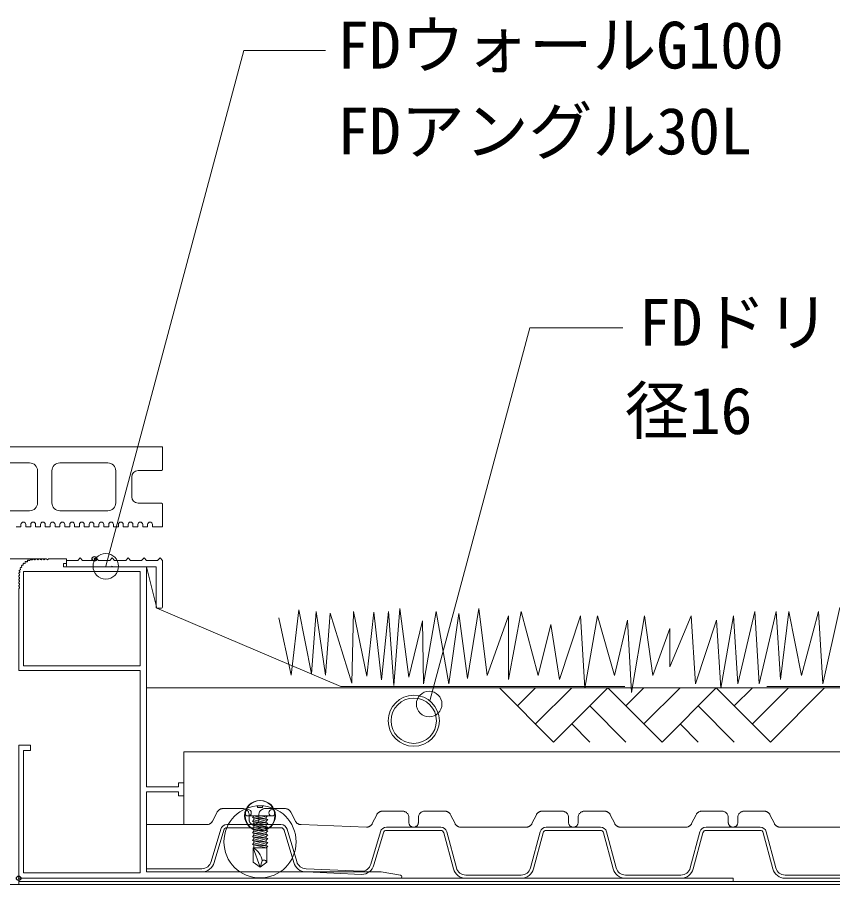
# Model space of a CAD drawing. Units: millimetres, scale not verified. Extents: x -1485 to 1485, y -1050 to 1050.
# Drawn here: x -354.2 to -98.9, y -349.2 to -77.8 of the extents above; entities that cross this region are included whole.
import ezdxf
from ezdxf.enums import TextEntityAlignment as Align

# ---------------------------------------------------------------- set-up
doc = ezdxf.new("R2010")
doc.units = ezdxf.units.MM
doc.header["$LTSCALE"] = 7
doc.header["$PDMODE"] = 32
doc.header["$PDSIZE"] = 1.4
doc.linetypes.add('USER1', pattern=[19.05, 12.7, -6.35])
for name, color, linetype, lineweight in [('0-0_0', 6, 'Continuous', 18), ('0-4_BOUSUI', 1, 'Continuous', 18), ('0-5_KANAMONO', 4, 'Continuous', 18), ('0-6_MOJI', 7, 'Continuous', 18), ('0-7_ecom', 7, 'Continuous', 18), ('0-8_GREEN', 3, 'Continuous', 18), ('0-9_FD-L', 4, 'Continuous', 18), ('0-B_00KANAMONO', 5, 'Continuous', 18), ('1-4_deck', 7, 'Continuous', 18)]:
    doc.layers.add(name, color=color, linetype=linetype, lineweight=lineweight)
doc.layers.add('0-1_DEFPOINTS', color=7, linetype='Continuous')
doc.layers.add('0-A_255', color=7, linetype='Continuous')
doc.styles.add('ＭＳ ゴシック', font='')
doc.styles.get('ＭＳ ゴシック').set_extended_font_data('MS Gothic')

# ---------------------------------------------------------------- blocks, each defined once
blk = doc.blocks.new('_Dot')
at = {"layer": '0-0_0', "color": 7, "lineweight": 9}
for p, q in [((-0.5, 0), (-1, 0)), ((0.25, 0), (-0.25, 0))]:
    blk.add_line(p, q, dxfattribs=at)
blk.add_circle((0, 0), 0.25, dxfattribs=at)
blk = doc.blocks.new('D4')
at = {"layer": '0-1_DEFPOINTS'}
for p in [(1102.554, 802.786), (1154.924, 802.786), (1131.224, 702.786)]:
    blk.add_point(p, dxfattribs=at)
at = {"layer": '0-6_MOJI', "lineweight": 9}
for p, q in [((1139.924, 802.786), (1092.554, 802.786)), ((1102.554, 710.786), (1102.554, 794.786)), ((1116.224, 702.786), (1092.554, 702.786))]:
    blk.add_line(p, q, dxfattribs=at)
at = {"layer": '0-6_MOJI', "xscale": 8, "yscale": 8}
for p, rotation in [((1102.554, 802.786), 90), ((1102.554, 702.786), 270)]:
    blk.add_blockref('_Dot', p, dxfattribs=dict(at, rotation=rotation))
at = {"layer": '0-6_MOJI', "style": 'ＭＳ ゴシック'}
blk.add_text('100', height=14.66, rotation=90, dxfattribs=at).set_placement((1102.054, 737.786), align=Align.BOTTOM_LEFT)
blk = doc.blocks.new('1')
at = {"layer": '0-B_00KANAMONO'}
for p, q in [((750.963, 225.648), (751.025, 225.49)), ((751.324, 225.917), (751.154, 225.921)), ((751.491, 226.323), (751.524, 226.156)), ((751.893, 226.525), (751.726, 226.558)), ((752.129, 226.895), (752.132, 226.725)), ((752.559, 227.024), (752.401, 227.086)), ((752.855, 227.348), (752.829, 227.18)), ((753.302, 227.401), (753.157, 227.489)), ((753.65, 227.668), (753.595, 227.507)), ((754.099, 227.642), (753.971, 227.754)), ((754.488, 227.846), (754.406, 227.696)), ((754.926, 227.742), (754.819, 227.875)), ((755.452, 227.92), (755.211, 227.715)), ((755.952, 227.715), (755.711, 227.92)), ((756.452, 227.92), (756.211, 227.715)), ((756.952, 227.715), (756.711, 227.92)), ((757.452, 227.92), (757.211, 227.715)), ((757.952, 227.715), (757.711, 227.92)), ((758.452, 227.92), (758.211, 227.715)), ((758.952, 227.715), (758.711, 227.92)), ((759.452, 227.92), (759.211, 227.715)), ((750.334, 222.838), (750.129, 222.597)), ((750.174, 223.23), (750.307, 223.123)), ((750.353, 223.643), (750.203, 223.561)), ((750.295, 224.078), (750.407, 223.95)), ((750.542, 224.454), (750.381, 224.399)), ((750.56, 224.893), (750.648, 224.747)), ((750.869, 225.22), (750.701, 225.194)), ((750.129, 222.338), (750.334, 222.097)), ((750.334, 221.838), (750.129, 221.597)), ((750.129, 221.338), (750.334, 221.097)), ((750.334, 220.838), (750.129, 220.597)), ((750.129, 220.338), (750.334, 220.097)), ((750.334, 219.838), (750.129, 219.597)), ((750.129, 219.338), (750.334, 219.097)), ((750.334, 218.838), (750.129, 218.597)), ((750.082, 127.967), (869.582, 127.967))]:
    blk.add_line(p, q, dxfattribs=at)
for points in [[(869.663, 128.961), (863.582, 129.967), (790.082, 129.967), (790.082, 155.067), (800.082, 155.067), (800.082, 153.817), (801.782, 153.817), (801.782, 157.817), (800.082, 157.817), (800.082, 156.567), (790.082, 156.567), (790.082, 225.467), (764.082, 225.467), (764.082, 226.467), (765.082, 226.467), (765.082, 227.967), (759.582, 227.967)], [(750.082, 218.467), (750.082, 192.967), (788.082, 192.967), (788.082, 129.667), (751.582, 129.667), (751.582, 167.967), (753.782, 167.967), (753.782, 169.667), (750.082, 169.667), (750.082, 127.967)]]:
    blk.add_lwpolyline(points, dxfattribs=at)
blk.add_lwpolyline([(751.582, 223.967), (788.082, 223.967), (788.082, 194.467), (751.582, 194.467)], close=True, dxfattribs=at)
for centre, radius, start, end in [((750.838, 225.417), 0.2, 278.84705, 21.15295), ((751.15, 225.721), 0.2, 88.84705, 201.15295), ((751.328, 226.117), 0.2, 268.84705, 11.15295), ((751.688, 226.362), 0.2, 78.84705, 191.15295), ((751.932, 226.721), 0.2, 258.84705, 1.15295), ((752.328, 226.899), 0.2, 68.84705, 181.15295), ((752.632, 227.211), 0.2, 248.84705, 351.15295), ((753.053, 227.318), 0.2, 58.84705, 171.15295), ((753.406, 227.572), 0.2, 238.84705, 341.15295), ((753.839, 227.604), 0.2, 48.84705, 161.15295), ((754.231, 227.793), 0.2, 228.84705, 331.15295), ((754.663, 227.749), 0.2, 38.84705, 151.15295), ((755.082, 227.867), 0.2, 218.84705, 310.36125), ((755.582, 227.767), 0.2, 49.63875, 130.36125), ((756.082, 227.867), 0.2, 229.63875, 310.36125), ((756.582, 227.767), 0.2, 49.63875, 130.36125), ((757.082, 227.867), 0.2, 229.63875, 310.36125), ((757.582, 227.767), 0.2, 49.63875, 130.36125), ((758.082, 227.867), 0.2, 229.63875, 310.36125), ((758.582, 227.767), 0.2, 49.63875, 130.36125), ((759.082, 227.867), 0.2, 229.63875, 310.36125), ((759.582, 227.767), 0.2, 90, 130.36125), ((750.282, 222.467), 0.2, 139.63875, 220.36125), ((750.3, 223.386), 0.2, 118.84705, 231.15295), ((750.445, 224.21), 0.2, 108.84705, 221.15295), ((750.182, 222.967), 0.2, 319.63875, 51.15295), ((750.256, 223.818), 0.2, 298.84705, 41.15295), ((750.731, 224.996), 0.2, 98.84705, 211.15295), ((750.477, 224.643), 0.2, 288.84705, 31.15295), ((750.282, 221.467), 0.2, 139.63875, 220.36125), ((750.282, 220.467), 0.2, 139.63875, 220.36125), ((750.182, 221.967), 0.2, 319.63875, 40.36125), ((750.182, 220.967), 0.2, 319.63875, 40.36125), ((750.182, 219.967), 0.2, 319.63875, 40.36125), ((750.282, 219.467), 0.2, 139.63875, 220.36125), ((750.282, 218.467), 0.2, 139.63875, 180), ((750.182, 218.967), 0.2, 319.63875, 40.36125), ((869.582, 128.467), 0.5, 270, 80.60091)]:
    blk.add_arc(centre, radius, start, end, dxfattribs=at)
blk = doc.blocks.new('j')
at = {"layer": '0-5_KANAMONO'}
for p, q in [((1304.321, 782), (1296.821, 782)), ((1298.171, 781.5), (1298.671, 782)), ((1302.971, 780.9), (1298.671, 782)), ((1302.471, 781.6), (1300.908, 782)), ((1302.471, 781.6), (1302.871, 782)), ((1302.471, 780.4), (1298.171, 781.5)), ((1302.971, 780.9), (1298.171, 781.5)), ((1298.171, 780.3), (1298.671, 780.8)), ((1302.971, 779.7), (1298.171, 780.3)), ((1302.471, 779.2), (1298.171, 780.3)), ((1298.171, 779.1), (1298.671, 779.6)), ((1302.971, 778.5), (1298.171, 779.1)), ((1302.471, 778), (1298.171, 779.1)), ((1298.671, 781.372), (1298.671, 780.8)), ((1302.971, 779.7), (1298.671, 780.8)), ((1298.671, 780.172), (1298.671, 779.6)), ((1302.971, 778.5), (1298.671, 779.6)), ((1302.471, 781.6), (1302.471, 781.028)), ((1302.471, 780.4), (1302.971, 780.9)), ((1302.471, 780.4), (1302.471, 779.828)), ((1302.471, 779.2), (1302.971, 779.7)), ((1302.471, 779.2), (1302.471, 778.628)), ((1298.171, 777.9), (1298.671, 778.4)), ((1302.971, 777.3), (1298.171, 777.9)), ((1302.471, 776.8), (1298.171, 777.9)), ((1298.171, 776.7), (1298.671, 777.2)), ((1302.971, 776.1), (1298.171, 776.7)), ((1302.471, 775.6), (1298.171, 776.7)), ((1298.671, 778.972), (1298.671, 778.4)), ((1302.971, 777.3), (1298.671, 778.4)), ((1298.671, 777.772), (1298.671, 777.2)), ((1302.971, 776.1), (1298.671, 777.2)), ((1298.671, 776.572), (1298.671, 776)), ((1302.471, 778), (1302.971, 778.5)), ((1302.471, 778), (1302.471, 777.428)), ((1302.471, 776.8), (1302.971, 777.3)), ((1302.471, 776.8), (1302.471, 776.228)), ((1298.171, 775.5), (1298.671, 776)), ((1302.971, 774.9), (1298.171, 775.5)), ((1302.471, 774.4), (1298.171, 775.5)), ((1298.171, 774.3), (1298.671, 774.8)), ((1302.971, 773.7), (1298.171, 774.3)), ((1302.471, 773.2), (1298.171, 774.3)), ((1302.971, 774.9), (1298.671, 776)), ((1298.671, 775.372), (1298.671, 774.8)), ((1302.971, 773.7), (1298.671, 774.8)), ((1298.671, 774.172), (1298.671, 773.6)), ((1302.471, 775.6), (1302.971, 776.1)), ((1302.471, 775.6), (1302.471, 775.028)), ((1302.471, 774.4), (1302.971, 774.9)), ((1302.471, 774.4), (1302.471, 773.828)), ((1302.471, 773.2), (1302.971, 773.7)), ((1298.171, 773.1), (1298.671, 773.6)), ((1302.971, 772.5), (1298.171, 773.1)), ((1302.471, 772), (1298.171, 773.1)), ((1300.571, 766), (1298.421, 772)), ((1298.421, 767.505), (1298.421, 772)), ((1298.421, 772), (1302.721, 772)), ((1302.971, 772.5), (1298.671, 773.6)), ((1298.671, 772.972), (1298.671, 772)), ((1302.471, 773.2), (1302.471, 772.628)), ((1302.471, 772), (1302.971, 772.5)), ((1302.721, 767.505), (1302.721, 772)), ((1300.571, 766), (1298.421, 767.505)), ((1300.571, 766), (1301.206, 768.005)), ((1300.571, 766), (1302.721, 767.505))]:
    blk.add_line(p, q, dxfattribs=at)
blk.add_lwpolyline([(1299.821, 785.175), (1299.821, 784.675), (1301.321, 784.675), (1301.321, 785.175)], dxfattribs=at)
for centre, radius in [((1300.571, 773.904), 11.296), ((1300.571, 773.904), 11.296), ((1300.481, 782.076), 4.75), ((1300.662, 782.076), 4.75), ((1296.821, 783), 1), ((1304.321, 783), 1)]:
    blk.add_circle(centre, radius, dxfattribs=at)
for centre, radius, start, end in [((1295.877, 767.258), 5.381, 7.98368, 61.7858), ((1301.778, 767.191), 0.995, 18.41711, 125.05239)]:
    blk.add_arc(centre, radius, start, end, dxfattribs=at)

msp = doc.modelspace()

# ---------------------------------------------------------------- linework, layer by layer
at = {"layer": '0-4_BOUSUI'}
for p, q in [((759.924, -349.214), (-903.726, -349.214)), ((-353.776, -349.214), (-353.776, -348.214)), ((759.924, -348.214), (-353.776, -348.214)), ((759.924, -349.214), (-353.776, -349.214))]:
    msp.add_line(p, q, dxfattribs=at)
msp.add_lwpolyline([(-353.776, -348.214), (-130.076, -348.214), (-130.076, -347.214), (-353.776, -347.214)], close=True, dxfattribs=at)
at = {"layer": '0-5_KANAMONO'}
for p, q in [((-338.776, -249.414), (-338.776, -247.714)), ((-309.076, -262.714), (-310.476, -262.714))]:
    msp.add_line(p, q, dxfattribs=at)
for points in [[(-338.776, -247.714), (-335.276, -247.714), (-334.526, -246.914), (-333.776, -247.714), (-330.276, -247.714), (-329.526, -246.914), (-328.776, -247.714), (-325.276, -247.714), (-324.526, -246.914), (-323.776, -247.714), (-320.276, -247.714), (-319.526, -246.914), (-318.776, -247.714), (-315.276, -247.714), (-314.526, -246.914), (-313.776, -247.714), (-310.276, -247.714), (-309.526, -246.914), (-308.776, -247.714), (-308.776, -262.414)], [(-310.776, -262.414), (-310.776, -249.714), (-324.363, -249.714), (-324.526, -249.564), (-324.671, -249.714), (-338.476, -249.714)]]:
    msp.add_lwpolyline(points, dxfattribs=at)
for centre, start, end in [((-338.476, -249.414), 180, 270), ((-310.476, -262.414), 180, 270), ((-309.076, -262.414), 270, 0)]:
    msp.add_arc(centre, 0.3, start, end, dxfattribs=at)
at = {"layer": '0-6_MOJI'}
for p, q in [((-326.508, -249.575), (-283.262, -88.18)), ((-283.262, -88.18), (-257.679, -88.18)), ((-225.002, -291.729), (-193.71, -174.945)), ((-193.71, -174.945), (-164.632, -174.945))]:
    msp.add_line(p, q, dxfattribs=at)
for centre in [(-326.508, -249.575), (-225.261, -292.696)]:
    msp.add_circle(centre, 4, dxfattribs=at)
at = {"layer": '0-7_ecom', "lineweight": 9}
for p, q in [((759.924, -287.614), (-313.776, -287.614)), ((-203.259, -287.614), (-186.289, -304.584)), ((-191.945, -287.614), (-197.602, -293.271)), ((-180.632, -287.614), (-191.945, -298.928)), ((-169.318, -287.614), (-186.289, -304.584)), ((-169.318, -287.614), (-152.348, -304.584)), ((-158.005, -287.614), (-163.661, -293.271)), ((-146.691, -287.614), (-158.005, -298.928)), ((-135.377, -287.614), (-152.348, -304.584)), ((-135.377, -287.614), (-118.406, -304.584)), ((-124.063, -287.614), (-129.72, -293.271)), ((-112.749, -287.614), (-124.063, -298.928)), ((-101.436, -287.614), (-118.406, -304.584)), ((-174.975, -293.271), (-163.661, -304.584)), ((-141.033, -293.271), (-129.72, -304.584)), ((-180.632, -298.928), (-174.975, -304.584)), ((-146.69, -298.928), (-141.033, -304.584))]:
    msp.add_line(p, q, dxfattribs=at)
at = {"layer": '0-7_ecom', "color": 8}
for p, q in [((125.121, -307.614), (-302.076, -307.614)), ((-302.076, -307.614), (-302.076, -330.414))]:
    msp.add_line(p, q, dxfattribs=at)
at = {"layer": '0-7_ecom', "color": 3, "linetype": 'USER1'}
msp.add_lwpolyline([(-313.776, -249.714), (-310.476, -262.714), (-252.921, -287.214), (636.317, -287.214)], dxfattribs=at)
at = {"layer": '0-7_ecom', "color": 4}
for radius in [8, 7.1]:
    msp.add_circle((-230.076, -297.914), radius, dxfattribs=at)
at = {"layer": '0-8_GREEN'}
for points in [[(-272.364, -265.659), (-268.464, -283.695), (-266.027, -263.221), (-262.127, -283.208), (-260.665, -263.709), (-257.74, -283.695), (-256.277, -264.196), (-249.453, -286.133), (-248.965, -263.709), (-244.821, -283.939), (-242.628, -263.952), (-240.19, -285.158), (-237.997, -263.709), (-236.291, -286.864), (-234.403, -262.737), (-231.66, -284.295), (-227.348, -266.656), (-227.074, -286.379), (-223.082, -263.76), (-219.091, -286.379), (-215.981, -264.305), (-213.237, -284.687), (-209.709, -262.737), (-207.116, -283.718), (-200.463, -265.091), (-200.463, -285.048), (-196.472, -263.76), (-191.15, -283.718), (-187.158, -267.752), (-184.497, -285.048), (-177.845, -265.091), (-176.514, -287.709), (-172.522, -265.091), (-167.2, -283.718), (-163.209, -266.421), (-161.878, -289.04), (-157.887, -265.091), (-155.226, -283.718), (-149.904, -269.082), (-149.904, -281.057)], [(-149.904, -281.057), (-143.251, -265.091), (-141.92, -286.379), (-135.268, -266.421), (-133.937, -287.709), (-129.946, -265.091), (-128.615, -286.379), (-123.293, -263.76), (-121.963, -286.379), (-116.641, -263.76), (-115.31, -285.048), (-112.649, -263.76), (-108.657, -283.718), (-103.335, -263.76), (-102.005, -286.379), (-96.683, -262.43)]]:
    msp.add_lwpolyline(points, dxfattribs=at)
at = {"layer": '0-9_FD-L', "linetype": 'USER1'}
for p, q in [((-289.888, -325.414), (-283.621, -325.414)), ((-276.621, -325.414), (-270.354, -325.414)), ((-293.082, -329.312), (-291.675, -326.515)), ((-281.621, -327.414), (-281.621, -328.914)), ((-278.621, -328.914), (-278.621, -327.414)), ((-268.567, -326.515), (-267.16, -329.312)), ((-243.082, -330.112), (-241.675, -327.315)), ((-239.888, -326.214), (-233.621, -326.214)), ((-231.621, -328.214), (-231.621, -329.714)), ((-228.621, -329.714), (-228.621, -328.214)), ((-226.621, -326.214), (-220.354, -326.214)), ((-218.567, -327.315), (-217.16, -330.112)), ((-193.082, -330.112), (-191.675, -327.315)), ((-189.888, -326.214), (-183.621, -326.214)), ((-181.621, -328.214), (-181.621, -329.714)), ((-178.621, -329.714), (-178.621, -328.214)), ((-176.621, -326.214), (-170.354, -326.214)), ((-168.567, -327.315), (-167.16, -330.112)), ((-143.082, -330.112), (-141.675, -327.315)), ((-139.888, -326.214), (-133.621, -326.214)), ((-131.621, -328.214), (-131.621, -329.714)), ((-128.621, -329.714), (-128.621, -328.214)), ((-126.621, -326.214), (-120.354, -326.214)), ((-118.567, -327.315), (-117.16, -330.112)), ((-313.776, -330.414), (-294.868, -330.414)), ((-265.373, -330.414), (-244.868, -331.214)), ((-215.373, -331.214), (-194.868, -331.214)), ((-165.373, -331.214), (-144.868, -331.214)), ((-115.373, -331.214), (-94.868, -331.214))]:
    msp.add_line(p, q, dxfattribs=at)
at = {"layer": '0-9_FD-L'}
for p, q in [((-288.584, -330.414), (-271.657, -330.414)), ((-293.527, -341.987), (-290.517, -331.899)), ((-289.55, -332.156), (-292.561, -342.244)), ((-271.657, -331.414), (-288.584, -331.414)), ((-267.681, -342.244), (-270.691, -332.156)), ((-269.725, -331.899), (-266.715, -341.987)), ((-243.527, -342.787), (-240.517, -332.699)), ((-239.55, -332.956), (-242.561, -343.044)), ((-238.584, -331.214), (-221.657, -331.214)), ((-221.657, -332.214), (-238.584, -332.214)), ((-217.681, -344.244), (-220.691, -332.956)), ((-219.725, -332.699), (-216.715, -343.987)), ((-193.527, -343.987), (-190.517, -332.699)), ((-189.55, -332.956), (-192.561, -344.244)), ((-188.584, -331.214), (-171.657, -331.214)), ((-171.657, -332.214), (-188.584, -332.214)), ((-167.681, -344.244), (-170.691, -332.956)), ((-169.725, -332.699), (-166.715, -343.987)), ((-143.527, -343.987), (-140.517, -332.699)), ((-139.55, -332.956), (-142.561, -344.244)), ((-138.584, -331.214), (-121.657, -331.214)), ((-121.657, -332.214), (-138.584, -332.214)), ((-117.681, -344.244), (-120.691, -332.956)), ((-119.725, -332.699), (-116.715, -343.987)), ((-313.776, -344.214), (-296.426, -344.214)), ((-263.816, -344.214), (-246.426, -345.014)), ((-296.426, -345.214), (-313.776, -345.214)), ((-246.426, -346.014), (-263.816, -345.214)), ((-213.816, -346.214), (-196.426, -346.214)), ((-196.426, -347.214), (-213.816, -347.214)), ((-163.816, -346.214), (-146.426, -346.214)), ((-146.426, -347.214), (-163.816, -347.214)), ((-113.816, -346.214), (-96.426, -346.214)), ((-96.426, -347.214), (-113.816, -347.214))]:
    msp.add_line(p, q, dxfattribs=at)
at = {"layer": '0-9_FD-L', "linetype": 'USER1'}
for centre, radius, start, end in [((-289.888, -327.414), 2, 90, 153.30018), ((-283.621, -327.414), 2, 0, 90), ((-276.621, -327.414), 2, 90, 180), ((-270.354, -327.414), 2, 26.69982, 90), ((-239.888, -328.214), 2, 90, 153.30018), ((-233.621, -328.214), 2, 0, 90), ((-226.621, -328.214), 2, 90, 180), ((-220.354, -328.214), 2, 26.69982, 90), ((-189.888, -328.214), 2, 90, 153.30018), ((-183.621, -328.214), 2, 0, 90), ((-176.621, -328.214), 2, 90, 180), ((-170.354, -328.214), 2, 26.69982, 90), ((-139.888, -328.214), 2, 90, 153.30018), ((-133.621, -328.214), 2, 0, 90), ((-126.621, -328.214), 2, 90, 180), ((-120.354, -328.214), 2, 26.69982, 90), ((-294.868, -328.414), 2, 270, 333.30018), ((-280.121, -328.914), 1.5, 180, 0), ((-265.373, -328.414), 2, 206.69982, 270), ((-244.868, -329.214), 2, 270, 333.30018), ((-230.121, -329.714), 1.5, 180, 0), ((-215.373, -329.214), 2, 206.69982, 270), ((-194.868, -329.214), 2, 270, 333.30018), ((-180.121, -329.714), 1.5, 180, 0), ((-165.373, -329.214), 2, 206.69982, 270), ((-144.868, -329.214), 2, 270, 333.30018), ((-130.121, -329.714), 1.5, 180, 0), ((-115.373, -329.214), 2, 206.69982, 270)]:
    msp.add_arc(centre, radius, start, end, dxfattribs=at)
at = {"layer": '0-9_FD-L'}
for centre, radius, start, end in [((-288.584, -332.414), 2, 90, 165.06858), ((-271.657, -332.414), 2, 14.93142, 90), ((-288.584, -332.414), 1, 90, 165.06858), ((-271.657, -332.414), 1, 14.93142, 90), ((-238.584, -333.214), 2, 90, 165.06858), ((-238.584, -333.214), 1, 90, 165.06858), ((-221.657, -333.214), 2, 14.93142, 90), ((-221.657, -333.214), 1, 14.93142, 90), ((-188.584, -333.214), 2, 90, 165.06858), ((-188.584, -333.214), 1, 90, 165.06858), ((-171.657, -333.214), 2, 14.93142, 90), ((-171.657, -333.214), 1, 14.93142, 90), ((-138.584, -333.214), 2, 90, 165.06858), ((-138.584, -333.214), 1, 90, 165.06858), ((-121.657, -333.214), 2, 14.93142, 90), ((-121.657, -333.214), 1, 14.93142, 90), ((-296.426, -341.214), 3, 270, 345.06858), ((-263.816, -341.214), 3, 194.93142, 270), ((-296.426, -341.214), 4, 270, 345.06858), ((-263.816, -341.214), 4, 194.93142, 270), ((-246.426, -342.014), 3, 270, 345.06858), ((-246.426, -342.014), 4, 270, 345.06858), ((-213.816, -343.214), 4, 194.93142, 270), ((-213.816, -343.214), 3, 194.93142, 270), ((-196.426, -343.214), 3, 270, 345.06858), ((-196.426, -343.214), 4, 270, 345.06858), ((-163.816, -343.214), 4, 194.93142, 270), ((-163.816, -343.214), 3, 194.93142, 270), ((-146.426, -343.214), 3, 270, 345.06858), ((-146.426, -343.214), 4, 270, 345.06858), ((-113.816, -343.214), 4, 194.93142, 270), ((-113.816, -343.214), 3, 194.93142, 270)]:
    msp.add_arc(centre, radius, start, end, dxfattribs=at)
at = {"layer": '1-4_deck'}
for p, q in [((-308.776, -219.414), (-308.776, -212.214)), ((-350.376, -217.214), (-360.376, -217.214)), ((-347.876, -229.714), (-347.876, -219.714)), ((-343.376, -219.714), (-343.376, -229.714)), ((-325.876, -217.214), (-340.876, -217.214)), ((-323.376, -229.714), (-323.376, -219.714)), ((-316.376, -219.614), (-309.376, -219.614)), ((-318.376, -227.814), (-318.376, -221.614)), ((-309.376, -229.814), (-316.376, -229.814)), ((-308.776, -237.214), (-308.776, -230.014)), ((-360.376, -232.214), (-350.376, -232.214)), ((-340.876, -232.214), (-325.876, -232.214)), ((-354.601, -237.214), (-353.051, -237.214)), ((-353.051, -237.214), (-353.051, -236.464)), ((-351.551, -236.464), (-351.551, -237.214)), ((-351.551, -237.214), (-350.001, -237.214)), ((-350.001, -237.214), (-350.001, -236.464)), ((-348.501, -236.464), (-348.501, -237.214)), ((-348.501, -237.214), (-346.951, -237.214)), ((-346.951, -237.214), (-346.951, -236.464)), ((-345.451, -236.464), (-345.451, -237.214)), ((-345.451, -237.214), (-343.901, -237.214)), ((-343.901, -237.214), (-343.901, -236.464)), ((-342.401, -236.464), (-342.401, -237.214)), ((-342.401, -237.214), (-340.851, -237.214)), ((-340.851, -237.214), (-340.851, -236.464)), ((-339.351, -236.464), (-339.351, -237.214)), ((-339.351, -237.214), (-337.801, -237.214)), ((-337.801, -237.214), (-337.801, -236.464)), ((-336.301, -236.464), (-336.301, -237.214)), ((-336.301, -237.214), (-334.751, -237.214)), ((-334.751, -237.214), (-334.751, -236.464)), ((-333.251, -236.464), (-333.251, -237.214)), ((-333.251, -237.214), (-331.701, -237.214)), ((-331.701, -237.214), (-331.701, -236.464)), ((-330.201, -236.464), (-330.201, -237.214)), ((-330.201, -237.214), (-328.651, -237.214)), ((-328.651, -237.214), (-328.651, -236.464)), ((-327.151, -236.464), (-327.151, -237.214)), ((-327.151, -237.214), (-325.601, -237.214)), ((-325.601, -237.214), (-325.601, -236.464)), ((-324.101, -236.464), (-324.101, -237.214)), ((-324.101, -237.214), (-322.551, -237.214)), ((-322.551, -237.214), (-322.551, -236.464)), ((-321.051, -236.464), (-321.051, -237.214)), ((-321.051, -237.214), (-319.501, -237.214)), ((-319.501, -237.214), (-319.501, -236.464)), ((-318.001, -236.464), (-318.001, -237.214)), ((-318.001, -237.214), (-316.451, -237.214)), ((-316.451, -237.214), (-316.451, -236.464)), ((-314.951, -236.464), (-314.951, -237.214)), ((-314.951, -237.214), (-313.401, -237.214)), ((-313.401, -237.214), (-313.401, -236.464)), ((-311.901, -236.464), (-311.901, -237.214)), ((-311.901, -237.214), (-308.776, -237.214))]:
    msp.add_line(p, q, dxfattribs=at)
msp.add_lwpolyline([(-308.776, -212.214), (-453.776, -212.214), (-453.776, -219.414)], dxfattribs=at)
for centre, radius, start, end in [((-350.376, -219.714), 2.5, 0, 90), ((-340.876, -219.714), 2.5, 90, 180), ((-325.876, -219.714), 2.5, 0, 90), ((-316.376, -221.614), 2, 90, 180), ((-309.376, -218.614), 1, 270, 306.8699), ((-316.376, -227.814), 2, 180, 270), ((-350.376, -229.714), 2.5, 270, 0), ((-340.876, -229.714), 2.5, 180, 270), ((-325.876, -229.714), 2.5, 270, 0), ((-309.376, -230.814), 1, 53.1301, 90), ((-352.301, -236.464), 0.75, 0, 180), ((-349.251, -236.464), 0.75, 0, 180), ((-346.201, -236.464), 0.75, 0, 180), ((-343.151, -236.464), 0.75, 0, 180), ((-340.101, -236.464), 0.75, 0, 180), ((-337.051, -236.464), 0.75, 0, 180), ((-334.001, -236.464), 0.75, 0, 180), ((-330.951, -236.464), 0.75, 0, 180), ((-327.901, -236.464), 0.75, 0, 180), ((-324.851, -236.464), 0.75, 0, 180), ((-321.801, -236.464), 0.75, 0, 180), ((-318.751, -236.464), 0.75, 0, 180), ((-315.701, -236.464), 0.75, 0, 180), ((-312.651, -236.464), 0.75, 0, 180)]:
    msp.add_arc(centre, radius, start, end, dxfattribs=at)

# ---------------------------------------------------------------- block references
at = {"layer": '0-6_MOJI'}
for name, p in [('D4', (-1485, -1050)), ('j', (-1578.776, -1109.714))]:
    msp.add_blockref(name, p, dxfattribs=at)
at = {"layer": '0-A_255'}
msp.add_blockref('1', (-1103.858, -475.181), dxfattribs=at)

# ---------------------------------------------------------------- texts
at = {"layer": '0-6_MOJI', "style": 'ＭＳ ゴシック'}
for s, p in [('FDウォールG100', (-254.049, -98.18)), ('FDアングル30L', (-254.06, -125.068)), ('FDドリップホース', (-159.632, -184.945)), ('径16', (-163.995, -212.593))]:
    msp.add_text(s, height=14.66, dxfattribs=at).set_placement(p, align=Align.BOTTOM_LEFT)

doc.saveas('drawing.dxf')
